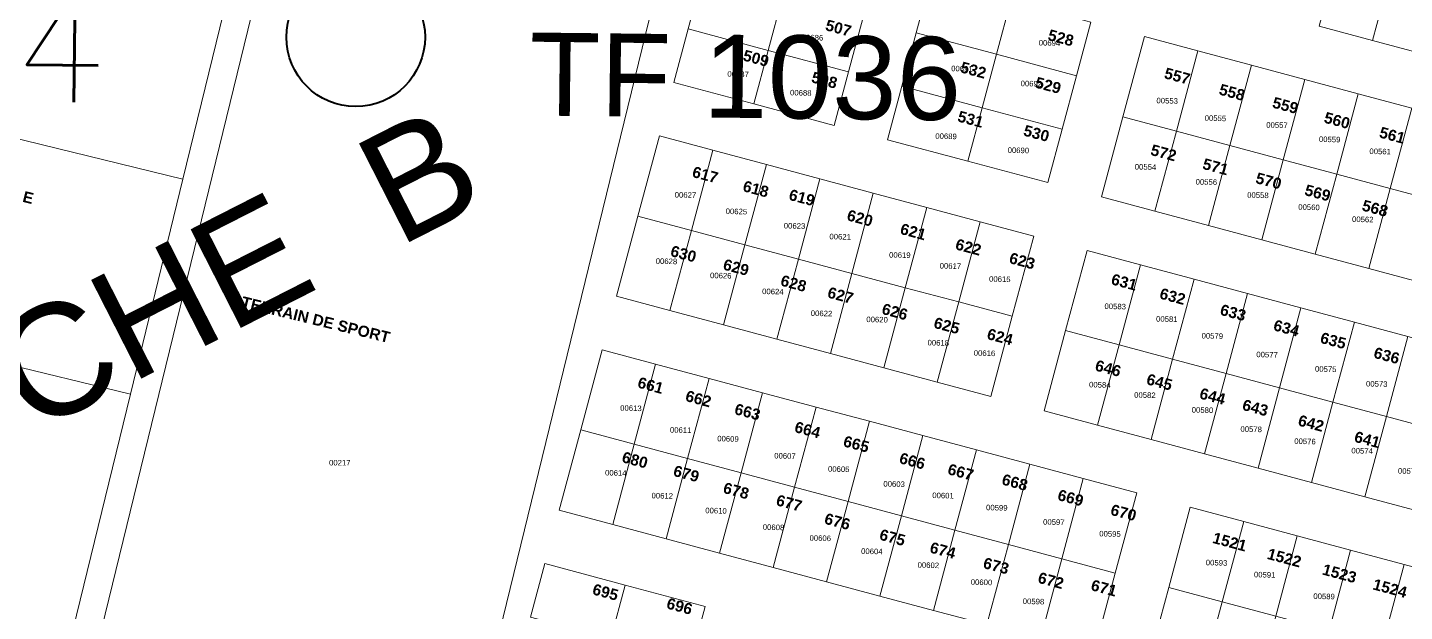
# Model space of a CAD drawing. Header units: metres. Extents: x 251686 to 255059, y 1627526 to 1631912.
# Drawn here: x 254041.6 to 254290.4, y 1630540.2 to 1630645.7 of the extents above; entities that cross this region are included whole.
import ezdxf
from ezdxf.enums import TextEntityAlignment as Align

# ---------------------------------------------------------------- set-up
doc = ezdxf.new("R2010")
doc.units = ezdxf.units.M
doc.header["$MEASUREMENT"] = 0
for name, color, linetype, lineweight in [('Cotation Surface1', 1, 'Continuous', 0), ('Numero_TF', 7, 'Continuous', 0), ('Traitement', 7, 'Continuous', 0)]:
    doc.layers.add(name, color=color, linetype=linetype, lineweight=lineweight)
for name, color, linetype in [('limites_parcelles', 7, 'Continuous'), ('limites_sections', 7, 'Continuous'), ('numero_lot', 7, 'Continuous'), ('numero_parcelle', 7, 'Continuous')]:
    doc.layers.add(name, color=color, linetype=linetype)
doc.styles.add('Style-Arial', font='arial.ttf')
doc.styles.add('Style-txt', font='txt.shx')
doc.styles.add('style1', font='')
doc.styles.get('style1').set_extended_font_data('Times New Roman', bold=True)

msp = doc.modelspace()

# ---------------------------------------------------------------- linework, layer by layer
at = {"layer": 'Cotation Surface1', "color": 1, "linetype": 'Continuous', "lineweight": 40}
msp.add_circle((254100.896712, 1630643.984476), 12.526687, dxfattribs=at)
at = {"layer": 'limites_parcelles', "lineweight": 0, "flags": 128}
for points in [[(254081.048853, 1630664.967002), (254069.67014, 1630618.3352), (254021.095347, 1630630.188026), (253972.520554, 1630642.040851), (253972.520554, 1630642.040851), (253983.899267, 1630688.672653), (254081.048853, 1630664.967002)], [(254160.95422, 1630645.477558), (254163.54144, 1630655.136714), (254163.54144, 1630655.136714), (254178.030174, 1630651.255884), (254175.442954, 1630641.596729), (254160.95422, 1630645.477558)], [(254219.254018, 1630650.566162), (254216.666798, 1630640.907006), (254202.178064, 1630644.787836), (254202.178064, 1630644.787836), (254204.765283, 1630654.446992), (254204.765283, 1630654.446992), (254219.254018, 1630650.566162)], [(254243.401908, 1630644.098114), (254253.061064, 1630641.510894), (254253.061064, 1630641.510894), (254249.180235, 1630627.02216), (254239.521078, 1630629.609379), (254243.401908, 1630644.098114)], [(254262.72022, 1630638.923674), (254258.83939, 1630624.43494), (254249.180235, 1630627.02216), (254253.061064, 1630641.510894), (254253.061064, 1630641.510894), (254262.72022, 1630638.923674)], [(254268.498547, 1630621.84772), (254258.83939, 1630624.43494), (254262.72022, 1630638.923674), (254262.72022, 1630638.923674), (254272.379375, 1630636.336454), (254272.379375, 1630636.336454), (254268.498547, 1630621.84772)], [(254282.038532, 1630633.749235), (254278.157702, 1630619.260501), (254268.498547, 1630621.84772), (254272.379375, 1630636.336454), (254272.379375, 1630636.336454), (254282.038532, 1630633.749235)], [(254199.590844, 1630635.128679), (254214.079578, 1630631.24785), (254211.492359, 1630621.588694), (254211.492359, 1630621.588694), (254197.003625, 1630625.469524), (254199.590844, 1630635.128679)], [(254291.697688, 1630631.162015), (254287.816859, 1630616.673281), (254278.157702, 1630619.260501), (254282.038532, 1630633.749235), (254282.038532, 1630633.749235), (254291.697688, 1630631.162015)], [(254225.981093, 1630617.707864), (254211.492359, 1630621.588694), (254211.492359, 1630621.588694), (254214.079578, 1630631.24785), (254228.568312, 1630627.367021), (254225.981093, 1630617.707864)], [(254297.476015, 1630614.086061), (254287.816859, 1630616.673281), (254291.697688, 1630631.162015), (254291.697688, 1630631.162015), (254301.356844, 1630628.574796), (254301.356844, 1630628.574796), (254297.476015, 1630614.086061)], [(254011.613086, 1630591.328191), (254060.18788, 1630579.475365), (254060.18788, 1630579.475365), (254069.67014, 1630618.3352), (254021.095347, 1630630.188026), (254011.613086, 1630591.328191)], [(254239.521078, 1630629.609379), (254249.180235, 1630627.02216), (254245.299405, 1630612.533426), (254245.299405, 1630612.533426), (254235.640249, 1630615.120645), (254239.521078, 1630629.609379)], [(254249.180235, 1630627.02216), (254258.83939, 1630624.43494), (254254.958561, 1630609.946206), (254254.958561, 1630609.946206), (254245.299405, 1630612.533426), (254245.299405, 1630612.533426), (254249.180235, 1630627.02216)], [(254258.83939, 1630624.43494), (254268.498547, 1630621.84772), (254264.617717, 1630607.358986), (254264.617717, 1630607.358986), (254254.958561, 1630609.946206), (254254.958561, 1630609.946206), (254258.83939, 1630624.43494)], [(254268.498547, 1630621.84772), (254264.617717, 1630607.358986), (254264.617717, 1630607.358986), (254274.276873, 1630604.771767), (254274.276873, 1630604.771767), (254278.157702, 1630619.260501), (254268.498547, 1630621.84772)], [(254278.157702, 1630619.260501), (254274.276873, 1630604.771767), (254274.276873, 1630604.771767), (254283.936029, 1630602.184547), (254283.936029, 1630602.184547), (254287.816859, 1630616.673281), (254278.157702, 1630619.260501)], [(254297.476015, 1630614.086061), (254293.595185, 1630599.597327), (254293.595185, 1630599.597327), (254283.936029, 1630602.184547), (254283.936029, 1630602.184547), (254287.816859, 1630616.673281), (254297.476015, 1630614.086061)], [(254161.558107, 1630609.083292), (254157.677278, 1630594.594558), (254157.677278, 1630594.594558), (254148.018122, 1630597.181777), (254151.898952, 1630611.670512), (254161.558107, 1630609.083292)], [(254171.217263, 1630606.496073), (254167.336434, 1630592.007339), (254157.677278, 1630594.594558), (254157.677278, 1630594.594558), (254161.558107, 1630609.083292), (254171.217263, 1630606.496073)], [(254180.87642, 1630603.908853), (254176.99559, 1630589.420119), (254176.99559, 1630589.420119), (254167.336434, 1630592.007339), (254171.217263, 1630606.496073), (254180.87642, 1630603.908853)], [(254233.05303, 1630605.461489), (254242.712185, 1630602.874269), (254242.712185, 1630602.874269), (254238.831356, 1630588.385535), (254229.1722, 1630590.972755), (254233.05303, 1630605.461489)], [(254180.87642, 1630603.908853), (254190.535575, 1630601.321633), (254186.654747, 1630586.832899), (254186.654747, 1630586.832899), (254176.99559, 1630589.420119), (254176.99559, 1630589.420119), (254180.87642, 1630603.908853)], [(254190.535575, 1630601.321633), (254200.194732, 1630598.734413), (254196.313902, 1630584.245679), (254196.313902, 1630584.245679), (254186.654747, 1630586.832899), (254186.654747, 1630586.832899), (254190.535575, 1630601.321633)], [(254242.712185, 1630602.874269), (254252.371342, 1630600.28705), (254252.371342, 1630600.28705), (254248.490512, 1630585.798316), (254238.831356, 1630588.385535), (254242.712185, 1630602.874269)], [(254205.973058, 1630581.65846), (254196.313902, 1630584.245679), (254196.313902, 1630584.245679), (254200.194732, 1630598.734413), (254209.853888, 1630596.147195), (254205.973058, 1630581.65846)], [(254252.371342, 1630600.28705), (254262.030497, 1630597.69983), (254262.030497, 1630597.69983), (254258.149668, 1630583.211096), (254248.490512, 1630585.798316), (254252.371342, 1630600.28705)], [(254262.030497, 1630597.69983), (254271.689653, 1630595.112611), (254271.689653, 1630595.112611), (254267.808824, 1630580.623876), (254258.149668, 1630583.211096), (254262.030497, 1630597.69983)], [(254271.689653, 1630595.112611), (254281.34881, 1630592.525391), (254281.34881, 1630592.525391), (254277.46798, 1630578.036657), (254267.808824, 1630580.623876), (254271.689653, 1630595.112611)], [(254155.090058, 1630584.935402), (254164.749215, 1630582.348182), (254164.749215, 1630582.348182), (254160.868385, 1630567.859448), (254151.209229, 1630570.446668), (254155.090058, 1630584.935402)], [(254263.927995, 1630566.135142), (254254.268838, 1630568.722362), (254254.268838, 1630568.722362), (254258.149668, 1630583.211096), (254267.808824, 1630580.623876), (254263.927995, 1630566.135142)], [(254292.905463, 1630558.373484), (254283.246307, 1630560.960704), (254283.246307, 1630560.960704), (254287.127137, 1630575.449438), (254296.786292, 1630572.862218), (254292.905463, 1630558.373484)], [(254166.646712, 1630550.783494), (254156.987555, 1630553.370714), (254156.987555, 1630553.370714), (254160.868385, 1630567.859448), (254170.527541, 1630565.272228), (254166.646712, 1630550.783494)], [(254251.681619, 1630559.063206), (254261.340775, 1630556.475986), (254261.340775, 1630556.475986), (254257.459945, 1630541.987252), (254247.80079, 1630544.574472), (254251.681619, 1630559.063206)], [(254214.942492, 1630537.847397), (254205.283336, 1630540.434616), (254205.283336, 1630540.434616), (254209.164165, 1630554.92335), (254218.823322, 1630552.33613), (254214.942492, 1630537.847397)], [(254270.999931, 1630553.888767), (254280.659087, 1630551.301547), (254280.659087, 1630551.301547), (254276.778258, 1630536.812813), (254267.119102, 1630539.400033), (254270.999931, 1630553.888767)], [(254224.601648, 1630535.260177), (254214.942492, 1630537.847397), (254214.942492, 1630537.847397), (254218.823322, 1630552.33613), (254228.482477, 1630549.748911), (254224.601648, 1630535.260177)], [(254299.9774, 1630546.127107), (254296.09657, 1630531.638373), (254286.437414, 1630534.225593), (254290.318243, 1630548.714327), (254290.318243, 1630548.714327), (254299.9774, 1630546.127107)]]:
    msp.add_lwpolyline(points, close=True, dxfattribs=at)
for points in [[(254054.378014, 1630534.572994), (254085.906468, 1630663.781686), (254153.911043, 1630647.187763), (254122.382588, 1630517.979071)], [(253963.038293, 1630603.181017), (254011.613086, 1630591.328191), (254060.18788, 1630579.475365), (254060.18788, 1630579.475365), (254040.038076, 1630496.898217), (253942.88849, 1630520.603869), (253963.038293, 1630603.181017)], [(254244.609683, 1630571.309582), (254234.950527, 1630573.896801), (254238.831356, 1630588.385535), (254248.490512, 1630585.798316), (254244.609683, 1630571.309582)], [(254254.268838, 1630568.722362), (254244.609683, 1630571.309582), (254244.609683, 1630571.309582), (254248.490512, 1630585.798316), (254258.149668, 1630583.211096), (254254.268838, 1630568.722362)], [(254164.749215, 1630582.348182), (254174.40837, 1630579.760963), (254174.40837, 1630579.760963), (254170.527541, 1630565.272228), (254160.868385, 1630567.859448), (254164.749215, 1630582.348182)], [(254174.40837, 1630579.760963), (254184.067527, 1630577.173743), (254184.067527, 1630577.173743), (254180.186697, 1630562.68501), (254170.527541, 1630565.272228), (254174.40837, 1630579.760963)], [(254184.067527, 1630577.173743), (254193.726683, 1630574.586524), (254193.726683, 1630574.586524), (254189.845853, 1630560.09779), (254180.186697, 1630562.68501), (254184.067527, 1630577.173743)], [(254193.726683, 1630574.586524), (254203.385839, 1630571.999304), (254203.385839, 1630571.999304), (254199.50501, 1630557.51057), (254189.845853, 1630560.09779), (254193.726683, 1630574.586524)], [(254156.987555, 1630553.370714), (254147.3284, 1630555.957934), (254151.209229, 1630570.446668), (254160.868385, 1630567.859448), (254156.987555, 1630553.370714)], [(254176.305868, 1630548.196275), (254166.646712, 1630550.783494), (254170.527541, 1630565.272228), (254180.186697, 1630562.68501), (254176.305868, 1630548.196275)], [(254185.965024, 1630545.609056), (254176.305868, 1630548.196275), (254176.305868, 1630548.196275), (254180.186697, 1630562.68501), (254189.845853, 1630560.09779), (254185.965024, 1630545.609056)], [(254195.62418, 1630543.021836), (254185.965024, 1630545.609056), (254185.965024, 1630545.609056), (254189.845853, 1630560.09779), (254199.50501, 1630557.51057), (254195.62418, 1630543.021836)], [(254205.283336, 1630540.434616), (254195.62418, 1630543.021836), (254195.62418, 1630543.021836), (254199.50501, 1630557.51057), (254209.164165, 1630554.92335), (254205.283336, 1630540.434616)], [(254261.340775, 1630556.475986), (254270.999931, 1630553.888767), (254270.999931, 1630553.888767), (254267.119102, 1630539.400033), (254257.459945, 1630541.987252), (254261.340775, 1630556.475986)], [(254280.659087, 1630551.301547), (254290.318243, 1630548.714327), (254290.318243, 1630548.714327), (254286.437414, 1630534.225593), (254276.778258, 1630536.812813), (254280.659087, 1630551.301547)]]:
    msp.add_lwpolyline(points, dxfattribs=at)
at = {"layer": 'limites_parcelles', "lineweight": 0}
for points in [[(254274.966595, 1630645.99561), (254278.847425, 1630660.484345), (254288.506582, 1630657.897125), (254284.625752, 1630643.408391)], [(254284.625752, 1630643.408391), (254288.506582, 1630657.897125), (254298.165737, 1630655.309905), (254294.284908, 1630640.821171)], [(254192.518908, 1630647.375055), (254189.931688, 1630637.715899), (254175.442954, 1630641.596729), (254178.030174, 1630651.255884)], [(254231.155532, 1630637.026177), (254216.666798, 1630640.907006), (254219.254018, 1630650.566162), (254233.742752, 1630646.685332)], [(254231.155532, 1630637.026177), (254216.666798, 1630640.907006), (254219.254018, 1630650.566162), (254233.742752, 1630646.685332)], [(254158.367, 1630635.818402), (254160.95422, 1630645.477558), (254175.442954, 1630641.596729), (254172.855734, 1630631.937572)], [(254202.178064, 1630644.787836), (254216.666798, 1630640.907006), (254214.079578, 1630631.24785), (254199.590844, 1630635.128679)], [(254172.855734, 1630631.937572), (254175.442954, 1630641.596729), (254189.931688, 1630637.715899), (254187.344469, 1630628.056743)], [(254228.568312, 1630627.367021), (254214.079578, 1630631.24785), (254216.666798, 1630640.907006), (254231.155532, 1630637.026177)], [(254161.558107, 1630609.083292), (254151.898952, 1630611.670512), (254155.77978, 1630626.159246), (254165.438937, 1630623.572026)], [(254165.438937, 1630623.572026), (254175.098093, 1630620.984807), (254171.217263, 1630606.496073), (254161.558107, 1630609.083292)], [(254184.757249, 1630618.397587), (254180.87642, 1630603.908853), (254171.217263, 1630606.496073), (254175.098093, 1630620.984807)], [(254194.416405, 1630615.810367), (254190.535575, 1630601.321633), (254180.87642, 1630603.908853), (254184.757249, 1630618.397587)], [(254204.075561, 1630613.223147), (254200.194732, 1630598.734413), (254190.535575, 1630601.321633), (254194.416405, 1630615.810367)], [(254204.075561, 1630613.223147), (254213.734717, 1630610.635929), (254209.853888, 1630596.147195), (254200.194732, 1630598.734413)], [(254223.393873, 1630608.048709), (254219.513044, 1630593.559975), (254209.853888, 1630596.147195), (254213.734717, 1630610.635929)], [(254209.853888, 1630596.147195), (254219.513044, 1630593.559975), (254215.632215, 1630579.071241), (254205.973058, 1630581.65846)], [(254225.29137, 1630576.484021), (254229.1722, 1630590.972755), (254238.831356, 1630588.385535), (254234.950527, 1630573.896801)], [(254281.34881, 1630592.525391), (254291.007965, 1630589.938171), (254287.127137, 1630575.449438), (254277.46798, 1630578.036657)], [(254291.007965, 1630589.938171), (254300.667122, 1630587.350952), (254296.786292, 1630572.862218), (254287.127137, 1630575.449438)], [(254145.430902, 1630587.522622), (254155.090058, 1630584.935402), (254151.209229, 1630570.446668), (254141.550073, 1630573.033888)], [(254273.58715, 1630563.547922), (254263.927995, 1630566.135142), (254267.808824, 1630580.623876), (254277.46798, 1630578.036657)], [(254283.246307, 1630560.960704), (254273.58715, 1630563.547922), (254277.46798, 1630578.036657), (254287.127137, 1630575.449438)], [(254137.669243, 1630558.545154), (254141.550073, 1630573.033888), (254151.209229, 1630570.446668), (254147.3284, 1630555.957934)], [(254203.385839, 1630571.999304), (254213.044995, 1630569.412084), (254209.164165, 1630554.92335), (254199.50501, 1630557.51057)], [(254213.044995, 1630569.412084), (254222.70415, 1630566.824864), (254218.823322, 1630552.33613), (254209.164165, 1630554.92335)], [(254222.70415, 1630566.824864), (254232.363307, 1630564.237645), (254228.482477, 1630549.748911), (254218.823322, 1630552.33613)], [(254166.646712, 1630550.783494), (254170.527541, 1630565.272228), (254180.186697, 1630562.68501), (254176.305868, 1630548.196275)], [(254242.022463, 1630561.650426), (254238.141633, 1630547.161691), (254228.482477, 1630549.748911), (254232.363307, 1630564.237645)], [(254149.570758, 1630545.005168), (254146.983539, 1630535.346012), (254132.494805, 1630539.226841), (254135.082024, 1630548.885997)], [(254234.260804, 1630532.672957), (254224.601648, 1630535.260177), (254228.482477, 1630549.748911), (254238.141633, 1630547.161691)], [(254164.059492, 1630541.124339), (254161.472272, 1630531.465182), (254146.983539, 1630535.346012), (254149.570758, 1630545.005168)], [(254257.459945, 1630541.987252), (254253.579116, 1630527.498519), (254243.91996, 1630530.085737), (254247.80079, 1630544.574472)], [(254263.238272, 1630524.911299), (254253.579116, 1630527.498519), (254257.459945, 1630541.987252), (254267.119102, 1630539.400033)]]:
    msp.add_3dface(points, dxfattribs=at)

# ---------------------------------------------------------------- texts
at = {"layer": 'limites_sections', "color": 3, "lineweight": 30, "style": 'Style-txt'}
msp.add_text('014', height=19.99996, rotation=359.3742, dxfattribs=at).set_placement((254030.394205, 1630642.45992), align=Align.MIDDLE_CENTER)
at = {"layer": 'numero_lot', "color": 7, "lineweight": 13, "char_height": 2, "attachment_point": 7, "rotation": 345.00521637, "line_spacing_factor": 0.72, "style": 'style1'}
for s, insert in [('\\fArial|b1|i0|c00|p39;507', (254185.605984, 1630645.261236)), ('\\fArial|b1|i0|c00|p39;528', (254225.802358, 1630643.493733)), ('\\fArial|b1|i0|c00|p39;509', (254170.716388, 1630639.796246)), ('\\fArial|b1|i0|c00|p39;508', (254183.078692, 1630635.850794)), ('\\fArial|b1|i0|c00|p39;532', (254209.980496, 1630637.653798)), ('\\fArial|b1|i0|c00|p39;557', (254246.818484, 1630636.587152)), ('\\fArial|b1|i0|c00|p39;529', (254223.500733, 1630634.900818)), ('\\fArial|b1|i0|c00|p39;558', (254256.723231, 1630633.642977)), ('\\fArial|b1|i0|c00|p39;559', (254266.363287, 1630631.27619)), ('\\fArial|b1|i0|c00|p39;531', (254209.490481, 1630628.779198)), ('\\fArial|b1|i0|c00|p39;560', (254275.700087, 1630628.559997)), ('\\fArial|b1|i0|c00|p39;530', (254221.385766, 1630626.221347)), ('\\fArial|b1|i0|c00|p39;561', (254285.677605, 1630625.887504)), ('\\fArial|b1|i0|c00|p39;572', (254244.361676, 1630622.718111)), ('\\fArial|b1|i0|c00|p39;617', (254161.541909, 1630618.747991)), ('\\fArial|b1|i0|c00|p39;571', (254253.752288, 1630620.202821)), ('\\fArial|b1|i0|c00|p39;618', (254170.688573, 1630616.181794)), ('\\fArial|b1|i0|c00|p39;570', (254263.338532, 1630617.635131)), ('\\fArial|b1|i0|c00|p39;619', (254179.00029, 1630614.623588)), ('\\fArial|b1|i0|c00|p39;569', (254272.194572, 1630615.472467)), ('\\fArial|b1|i0|c00|p39;568', (254282.561895, 1630612.689687)), ('\\fArial|b1|i0|c00|p39;620', (254189.500331, 1630610.922297)), ('\\fArial|b1|i0|c00|p39;621', (254199.116024, 1630608.457086)), ('\\fArial|b1|i0|c00|p39;630', (254157.603171, 1630604.455585)), ('\\fArial|b1|i0|c00|p39;622', (254209.088944, 1630605.675457)), ('\\fArial|b1|i0|c00|p39;629', (254167.117235, 1630602.023473)), ('\\fArial|b1|i0|c00|p39;623', (254218.807736, 1630603.182631)), ('\\fArial|b1|i0|c00|p39;628', (254177.50108, 1630599.1259)), ('\\fArial|b1|i0|c00|p39;631', (254237.228813, 1630599.352224)), ('\\fArial|b1|i0|c00|p39;627', (254185.98416, 1630596.969938)), ('\\fArial|b1|i0|c00|p39;632', (254245.986037, 1630596.770417)), ('\\fArial|b1|i0|c00|p39;626', (254195.797345, 1630594.004473)), ('\\fArial|b1|i0|c00|p39;633', (254256.914414, 1630593.843234)), ('\\fArial|b1|i0|c00|p39;625', (254205.179259, 1630591.491514)), ('\\fArial|b1|i0|c00|p39;624', (254214.802191, 1630589.465852)), ('\\fArial|b1|i0|c00|p39;634', (254266.550455, 1630591.041467)), ('\\fArial|b1|i0|c00|p39;635', (254275.004484, 1630588.777042)), ('\\fArial|b1|i0|c00|p39;646', (254234.329525, 1630583.77851)), ('\\fArial|b1|i0|c00|p39;636', (254284.668108, 1630586.078254)), ('\\fArial|b1|i0|c00|p39;645', (254243.608341, 1630581.293165)), ('\\fArial|b1|i0|c00|p39;661', (254151.676301, 1630580.695775)), ('\\fArial|b1|i0|c00|p39;644', (254253.196451, 1630578.724975)), ('\\fArial|b1|i0|c00|p39;662', (254160.308954, 1630578.273139)), ('\\fArial|b1|i0|c00|p39;643', (254260.928802, 1630576.653853)), ('\\fArial|b1|i0|c00|p39;663', (254169.175376, 1630575.898254)), ('\\fArial|b1|i0|c00|p39;642', (254271.00481, 1630573.844612)), ('\\fArial|b1|i0|c00|p39;664', (254180.021001, 1630572.662121)), ('\\fArial|b1|i0|c00|p39;665', (254188.832255, 1630570.081274)), ('\\fArial|b1|i0|c00|p39;641', (254281.156342, 1630570.904765)), ('\\fArial|b1|i0|c00|p39;680', (254148.839659, 1630567.217759)), ('\\fArial|b1|i0|c00|p39;666', (254198.956204, 1630567.038447)), ('\\fArial|b1|i0|c00|p39;679', (254158.119943, 1630564.737898)), ('\\fArial|b1|i0|c00|p39;667', (254207.70065, 1630565.033222)), ('\\fArial|b1|i0|c00|p39;678', (254167.130155, 1630561.662271)), ('\\fArial|b1|i0|c00|p39;668', (254217.480379, 1630563.180425)), ('\\fArial|b1|i0|c00|p39;677', (254176.697919, 1630559.430643)), ('\\fArial|b1|i0|c00|p39;669', (254227.557865, 1630560.37666)), ('\\fArial|b1|i0|c00|p39;670', (254237.118392, 1630557.705491)), ('\\fArial|b1|i0|c00|p39;676', (254185.419184, 1630556.101304)), ('\\fArial|b1|i0|c00|p39;675', (254195.36452, 1630553.216692)), ('\\fArial|b1|i0|c00|p39;1521', (254255.555188, 1630552.622043)), ('\\fArial|b1|i0|c00|p39;674', (254204.464722, 1630550.889556)), ('\\fArial|b1|i0|c00|p39;1522', (254265.424529, 1630549.738758)), ('\\fArial|b1|i0|c00|p39;673', (254214.100763, 1630548.087788)), ('\\fArial|b1|i0|c00|p39;1523', (254275.388511, 1630546.910043)), ('\\fArial|b1|i0|c00|p39;672', (254223.998169, 1630545.436753)), ('\\fArial|b1|i0|c00|p39;671', (254233.580408, 1630544.084215)), ('\\fArial|b1|i0|c00|p39;1524', (254284.51129, 1630544.226725)), ('\\fArial|b1|i0|c00|p39;695', (254143.511676, 1630543.334387)), ('\\fArial|b1|i0|c00|p39;696', (254156.89787, 1630540.789762))]:
    msp.add_mtext(s, dxfattribs=dict(at, insert=insert))
at = {"layer": 'numero_lot', "color": 7, "lineweight": 13, "char_height": 2, "width": 68.897638, "attachment_point": 7, "rotation": 346.28709652, "style": 'style1'}
for s, insert in [('\\fArial|b1|i0|c00|p39;C E', (254037.860467, 1630614.906237)), ('\\fArial|b1|i0|c00|p39;TERRAIN DE SPORT', (254080.09334, 1630595.225901))]:
    msp.add_mtext(s, dxfattribs=dict(at, insert=insert))
at = {"layer": 'numero_parcelle', "color": 5, "lineweight": 0, "style": 'Style-Arial'}
for s, rotation, p in [('00686', 358.71223, (254181.510217, 1630644.466443)), ('00694', 358.71223, (254224.319729, 1630643.504102)), ('00687', 358.71223, (254168.063205, 1630637.854571)), ('00691', 358.71223, (254208.498772, 1630638.846988)), ('00692', 358.71223, (254221.045587, 1630636.144986)), ('00688', 358.71223, (254179.386152, 1630634.488665)), ('00553', 358.71223, (254245.588961, 1630633.054799)), ('00555', 358.71223, (254254.301293, 1630629.89574)), ('00557', 358.71223, (254265.425355, 1630628.657939)), ('00689', 358.71223, (254205.633742, 1630626.638766)), ('00559', 358.71223, (254274.940117, 1630626.073483)), ('00690', 358.71223, (254218.702298, 1630624.097889)), ('00561', 358.71223, (254284.069199, 1630623.892792)), ('00554', 358.71223, (254241.668551, 1630621.092543)), ('00556', 358.71223, (254252.660686, 1630618.376103)), ('00627', 358.71223, (254158.547042, 1630616.024989)), ('00558', 358.71223, (254261.982608, 1630615.993529)), ('00625', 358.71223, (254167.757008, 1630613.05229)), ('00560', 358.71223, (254271.210328, 1630613.810621)), ('00623', 358.71223, (254178.258165, 1630610.445661)), ('00562', 358.71223, (254280.931246, 1630611.616625)), ('00621', 358.71223, (254186.50393, 1630608.482373)), ('00628', 358.71223, (254155.119829, 1630604.051646)), ('00619', 358.71223, (254197.28547, 1630605.178025)), ('00617', 358.71223, (254206.41899, 1630603.194782)), ('00626', 358.71223, (254164.930509, 1630601.460538)), ('00615', 358.71223, (254215.346354, 1630600.821078)), ('00624', 358.71223, (254174.339974, 1630598.582128)), ('00583', 358.71223, (254236.198439, 1630595.892414)), ('00622', 358.71223, (254183.13319, 1630594.631061)), ('00620', 358.71223, (254193.174439, 1630593.516375)), ('00581', 358.71223, (254245.52258, 1630593.608564)), ('00579', 358.71223, (254253.743933, 1630590.559315)), ('00618', 358.71223, (254204.231923, 1630589.316861)), ('00616', 358.71223, (254212.578547, 1630587.45008)), ('00577', 358.71223, (254263.635499, 1630587.1762)), ('00575', 358.71223, (254274.235295, 1630584.567353)), ('00584', 358.71223, (254233.412878, 1630581.731626)), ('00573', 358.71223, (254283.451919, 1630581.890826)), ('00582', 358.71223, (254241.562223, 1630579.86928)), ('00613', 358.71223, (254148.694335, 1630577.509454)), ('00580', 358.71223, (254251.962521, 1630577.166144)), ('00611', 358.71223, (254157.684831, 1630573.553952)), ('00578', 358.71223, (254260.766833, 1630573.708696)), ('00609', 358.71223, (254166.235391, 1630571.978908)), ('00576', 358.71223, (254270.487752, 1630571.514701)), ('00607', 358.71223, (254176.528172, 1630568.883094)), ('00574', 358.71223, (254280.811603, 1630569.80102)), ('00217', 359.99413, (254096.082335, 1630567.613115)), ('00614', 358.71223, (254145.964256, 1630565.81676)), ('00605', 358.71223, (254186.244652, 1630566.491651)), ('00572', 358.71223, (254289.216919, 1630566.154994)), ('00603', 358.71223, (254196.250392, 1630563.797385)), ('00612', 358.71223, (254154.358476, 1630561.677115)), ('00601', 358.71223, (254205.085774, 1630561.722069)), ('00610', 358.71223, (254164.068298, 1630558.989501)), ('00599', 358.71223, (254214.806692, 1630559.528074)), ('00608', 358.71223, (254174.461938, 1630555.990194)), ('00597', 358.71223, (254225.11057, 1630556.925879)), ('00606', 358.71223, (254182.904982, 1630554.022472)), ('00595', 358.71223, (254235.25237, 1630554.796503)), ('00604', 358.71223, (254192.226904, 1630551.639898)), ('00602', 358.71223, (254202.434361, 1630549.138645)), ('00593', 358.71223, (254254.506484, 1630549.583738)), ('00600', 358.71223, (254212.036666, 1630546.058353)), ('00591', 358.71223, (254263.198733, 1630547.412867)), ('00589', 358.71223, (254273.938458, 1630543.502706)), ('00598', 358.71223, (254221.432815, 1630542.5876))]:
    msp.add_text(s, height=1, rotation=rotation, dxfattribs=at).set_placement(p, align=Align.TOP_LEFT)
at = {"layer": 'numero_tf', "color": 4, "linetype": 'Continuous', "lineweight": 0, "style": 'Style-Arial'}
msp.add_text('TF 1036', height=14.997168, rotation=359.36223, dxfattribs=at).set_placement((254132.213451, 1630629.846191, -0.000018))
at = {"layer": 'Traitement', "color": 4, "lineweight": 13, "style": 'Style-Arial'}
msp.add_text('TRANCHE  B', height=20, rotation=26.99413, dxfattribs=at).set_placement((254045.229846, 1630584.897059), align=Align.MIDDLE_CENTER)

doc.saveas('drawing.dxf')
